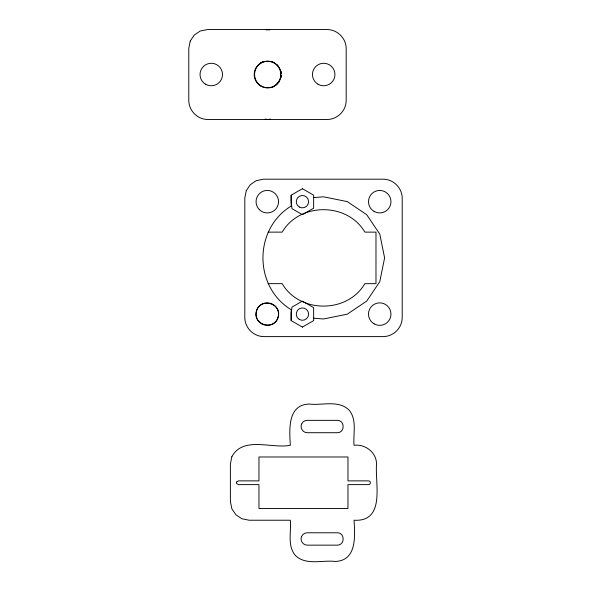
<?xml version="1.0" encoding="UTF-8"?>
<svg xmlns="http://www.w3.org/2000/svg" width="591" height="591" viewBox="0 0 591 591"><rect width="100%" height="100%" fill="white"/><g stroke="black" fill="none" stroke-linecap="round" stroke-linejoin="round"><path stroke-width="0.89" d="M280.703 78.064L281.05 75.404M279.654 80.59L280.297 79.039M279.336 81.359L275.746 85.281M302.378 188.699L313.673 195.185L313.622 208.172L302.378 214.659L292.013 208.675L291.134 201.679L291.134 195.185L302.429 188.699M302.378 327.089L313.673 320.595L313.622 307.615L302.378 301.122L292.013 307.113L291.134 313.09L291.134 320.595L302.429 327.089M260.646 62.676L263.121 61.649M271.025 87.734L274.327 86.367M266.039 29.831L269.681 29.831M270.589 119.072L267.863 119.493L265.13 119.072M313.673 197.601L323.513 196.81L347.286 201.605L366.708 214.703L379.799 234.117L384.601 257.89L379.799 281.671L366.708 301.085L347.286 314.176L323.513 318.977L313.673 318.187M268.07 232.13L282.166 232.13C299.644 202.211 347.39 202.211 364.869 232.13L375.979 232.13L375.979 283.658L364.861 283.658C347.382 313.57 299.644 313.57 282.166 283.658L268.078 283.658M271.025 61.309L274.327 62.676M277.157 64.847L278.036 65.985M280.703 70.979L281.05 73.639M291.193 195.185L291.193 206.06C253.539 228.983 253.539 286.805 291.193 309.728L291.193 320.595M280.791 70.861L280.791 77.266M281.139 75.389A13.305 13.305 0 0 1 280.71 77.968M279.38 81.174A13.305 13.305 0 0 1 272.133 87.121M271.306 87.372A13.305 13.305 0 0 1 268.728 87.8M267.863 87.823A13.305 13.305 0 0 1 254.64 75.966A13.305 13.305 0 0 1 264.982 61.53A13.305 13.305 0 0 1 280.459 70.248M280.71 71.075A13.305 13.305 0 0 1 281.139 73.653M256.442 311.198C252.172 325.006 274.948 331.108 278.162 317.02C282.424 303.213 259.648 297.103 256.442 311.198M190.258 40.993L188.788 48.285L188.788 100.758C188.987 110.827 197.446 119.293 207.522 119.493L327.451 119.493C337.527 119.293 345.986 110.827 346.186 100.758L346.186 48.285C345.986 38.216 337.527 29.749 327.451 29.55L207.522 29.55L200.231 31.02L194.276 35.039L190.258 40.993M246.284 190.642L244.814 197.933L244.814 317.855C245.014 327.931 253.473 336.397 263.549 336.597L383.478 336.597C393.554 336.397 402.013 327.931 402.212 317.855L402.212 197.933C402.013 187.857 393.554 179.391 383.478 179.191L263.549 179.191L256.258 180.669L250.303 184.68L246.284 190.642M231.857 456.717L230.387 464.009L230.387 501.486L231.857 508.785L235.875 514.739L241.83 518.75L249.121 520.228L290.344 520.228C291.444 532.033 286.93 546.232 295.832 555.961C306.648 565.58 322.376 559.899 335.319 561.45C357.097 560.704 354.984 535.549 354.053 520.228C385.923 522.097 374.842 483.091 376.541 464.009C376.474 452.337 365.275 443.9 354.053 445.274C352.96 433.469 357.474 419.27 348.564 409.541C337.757 399.915 322.029 405.603 309.086 404.052C287.3 404.798 289.42 429.952 290.344 445.274C272.037 449.064 243.078 435.737 231.857 456.717M236.622 482.02L236.622 483.482L238.35 484.627L258.961 484.627L258.961 508.519L347.966 508.519L347.966 484.627L368.577 484.627C370.971 484.686 370.971 480.815 368.577 480.875L347.966 480.875L347.966 456.983L258.961 456.983L258.961 480.875L238.35 480.875L236.622 482.02M301.513 424.131C299.851 428.047 302.947 432.73 307.209 432.715L337.195 432.715C345.092 432.922 345.092 420.149 337.195 420.349L307.209 420.349L304.808 420.836L302.836 422.166L301.513 424.131M301.513 536.554C299.851 540.477 302.947 545.161 307.209 545.146L337.195 545.146C345.092 545.345 345.092 532.58 337.195 532.779L307.209 532.779L304.808 533.267L302.836 534.589L301.513 536.554M374.103 323.846A11.244 11.244 0 0 0 390.969 314.109A11.244 11.244 0 0 0 374.103 304.372A11.244 11.244 0 0 0 374.103 323.846M261.68 323.846A11.244 11.244 0 0 0 278.538 314.109A11.244 11.244 0 0 0 261.68 304.372A11.244 11.244 0 0 0 261.68 323.846M374.103 211.415A11.244 11.244 0 0 0 390.969 201.679A11.244 11.244 0 0 0 374.103 191.942A11.244 11.244 0 0 0 374.103 211.415M259.346 209.628A11.244 11.244 0 0 0 278.162 204.589A11.244 11.244 0 0 0 264.391 190.819A11.244 11.244 0 0 0 259.346 209.628M299.341 207.035A6.183 6.183 0 0 0 308.613 201.679A6.183 6.183 0 0 0 299.341 196.323A6.183 6.183 0 0 0 299.341 207.035M299.341 319.465A6.183 6.183 0 0 0 308.613 314.109A6.183 6.183 0 0 0 299.341 308.753A6.183 6.183 0 0 0 299.341 319.465M205.653 84.254A11.244 11.244 0 0 0 222.519 74.518A11.244 11.244 0 0 0 205.653 64.781A11.244 11.244 0 0 0 205.653 84.254M260.838 86.042A13.305 13.305 0 0 0 280.791 74.518A13.305 13.305 0 0 0 260.838 63.001A13.305 13.305 0 0 0 260.838 86.042M318.076 84.254A11.244 11.244 0 0 0 334.942 74.518A11.244 11.244 0 0 0 318.076 64.781A11.244 11.244 0 0 0 318.076 84.254"/></g></svg>
